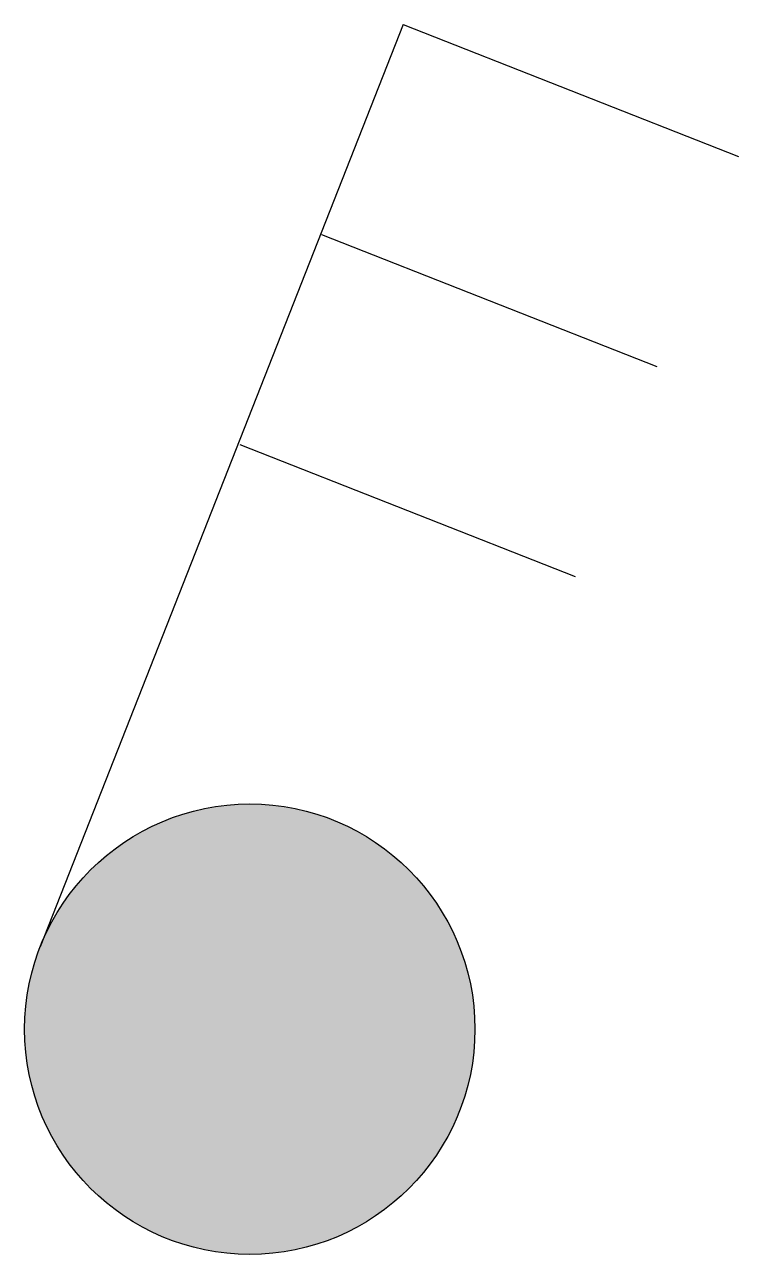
# Model space of a CAD drawing. Header units: millimetres. Extents: x -40 to 87, y 0 to 218.
import ezdxf

# ---------------------------------------------------------------- set-up
doc = ezdxf.new("R2010")
doc.units = ezdxf.units.MM
doc.header["$LTSCALE"] = 100

msp = doc.modelspace()

# ---------------------------------------------------------------- hatches: boundary and pattern name
at = {"transparency": 33554483}
msp.add_hatch(color=256, dxfattribs=at).paths.add_polyline_path([(40, 40, 1), (-40, 40, 1)])

# ---------------------------------------------------------------- linework, layer by layer
for p, q in [((27.25, 218.43), (-37.22, 54.65)), ((27.25, 218.43), (86.81, 194.98)), ((12.75, 181.15), (72.3, 157.71)), ((-1.76, 143.87), (57.79, 120.43))]:
    msp.add_line(p, q)
msp.add_circle((0, 40), 40)

doc.saveas('drawing.dxf')
